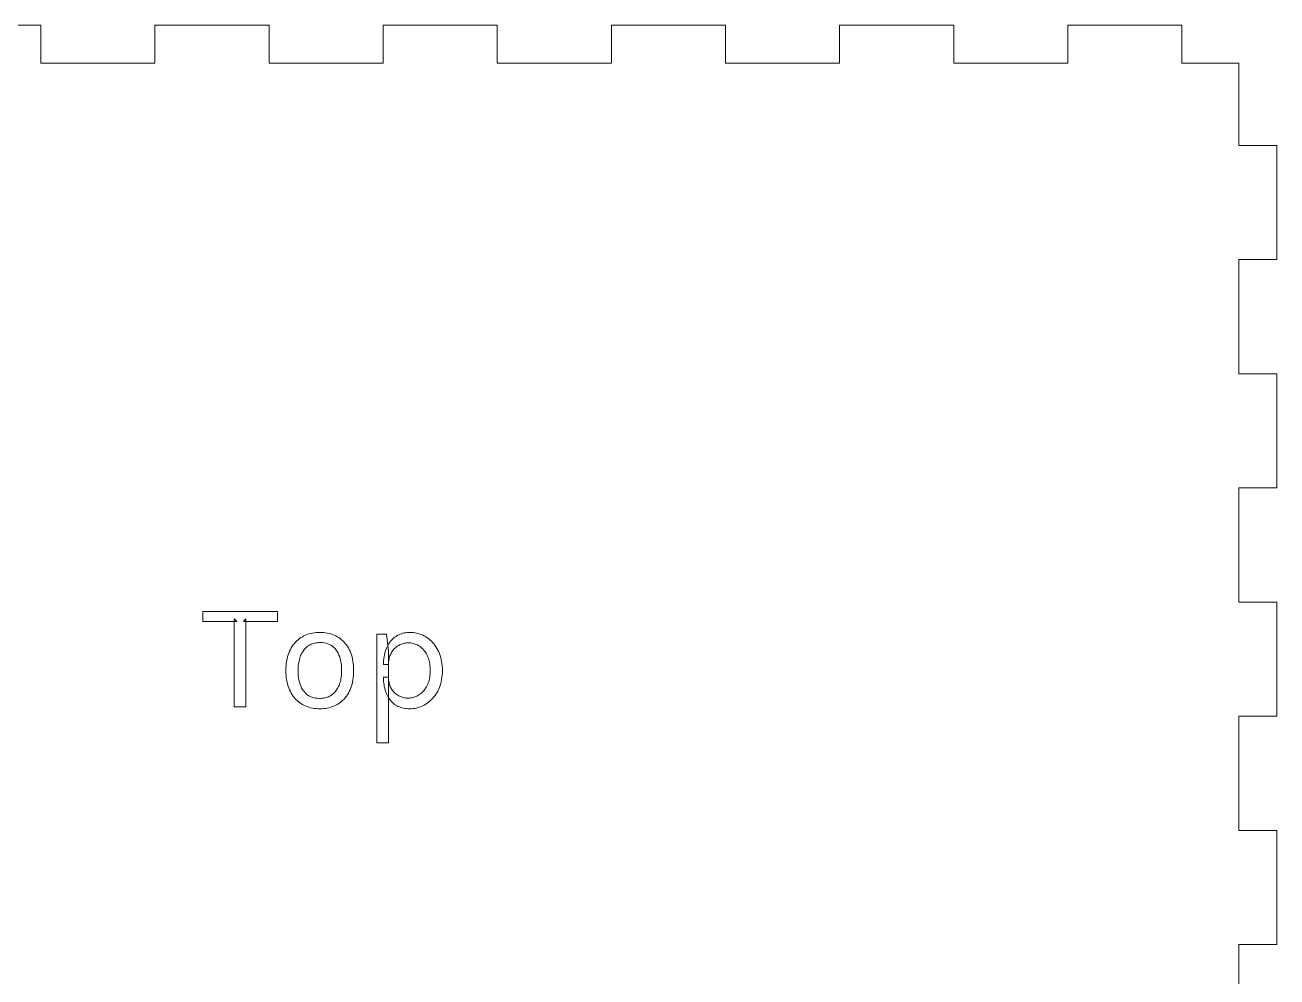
# Model space of a CAD drawing. Extents: x 0 to 303, y 0 to 256.
# Drawn here: x 204.2 to 303, y 127.9 to 203 of the extents above; entities that cross this region are included whole.
import ezdxf

# ---------------------------------------------------------------- set-up
doc = ezdxf.new("R2010")
doc.units = 0
doc.layers.get('0').update_dxf_attribs({"lineweight": 0})

msp = doc.modelspace()

# ---------------------------------------------------------------- linework, layer by layer
for p, q in [((205.5, 203), (196.5, 203)), ((205.5, 200), (205.5, 203)), ((223.5, 203), (214.5, 203)), ((214.5, 203), (214.5, 200)), ((223.5, 200), (223.5, 203)), ((241.5, 203), (232.5, 203)), ((232.5, 203), (232.5, 200)), ((241.5, 200), (241.5, 203)), ((259.5, 203), (250.5, 203)), ((250.5, 203), (250.5, 200)), ((259.5, 200), (259.5, 203)), ((277.5, 203), (268.5, 203)), ((268.5, 203), (268.5, 200)), ((277.5, 200), (277.5, 203)), ((295.5, 203), (286.5, 203)), ((286.5, 203), (286.5, 200)), ((295.5, 200), (295.5, 203)), ((214.5, 200), (205.5, 200)), ((232.5, 200), (223.5, 200)), ((250.5, 200), (241.5, 200)), ((268.5, 200), (259.5, 200)), ((286.5, 200), (277.5, 200)), ((300, 200), (295.5, 200)), ((300, 193.5), (300, 200)), ((303, 193.5), (300, 193.5)), ((303, 184.5), (303, 193.5)), ((300, 175.5), (300, 184.5)), ((300, 184.5), (303, 184.5)), ((303, 175.5), (300, 175.5)), ((303, 166.5), (303, 175.5)), ((300, 157.5), (300, 166.5)), ((300, 166.5), (303, 166.5)), ((303, 157.5), (300, 157.5)), ((303, 148.5), (303, 157.5)), ((218.283, 155.964), (218.283, 156.768)), ((218.283, 156.768), (224.151, 156.768)), ((220.743, 149.232), (220.743, 156.18)), ((220.743, 156.18), (220.953, 155.964)), ((221.469, 155.964), (221.679, 156.18)), ((221.679, 156.18), (221.679, 149.232)), ((224.151, 156.768), (224.151, 155.964)), ((220.953, 155.964), (218.283, 155.964)), ((220.953, 155.964), (220.953, 155.964)), ((224.151, 155.964), (221.469, 155.964)), ((226.774, 155.026), (226.913, 155.057)), ((226.913, 155.057), (227.056, 155.081)), ((227.056, 155.081), (227.202, 155.098)), ((227.202, 155.098), (227.352, 155.109)), ((227.352, 155.109), (227.505, 155.112)), ((227.505, 155.112), (227.505, 155.112)), ((227.505, 155.112), (227.657, 155.109)), ((227.657, 155.109), (227.806, 155.098)), ((227.806, 155.098), (227.951, 155.081)), ((227.951, 155.081), (228.093, 155.057)), ((228.093, 155.057), (228.232, 155.026)), ((233.95, 155.008), (234.055, 155.04)), ((234.055, 155.04), (234.163, 155.066)), ((234.163, 155.066), (234.272, 155.086)), ((234.272, 155.086), (234.384, 155.1)), ((234.384, 155.1), (234.499, 155.109)), ((234.499, 155.109), (234.615, 155.112)), ((234.615, 155.112), (234.615, 155.112)), ((234.615, 155.112), (234.749, 155.108)), ((234.749, 155.108), (234.88, 155.098)), ((234.88, 155.098), (235.01, 155.08)), ((235.01, 155.08), (235.138, 155.054)), ((235.138, 155.054), (235.264, 155.022)), ((225.326, 154.014), (225.409, 154.131)), ((225.409, 154.131), (225.496, 154.242)), ((225.496, 154.242), (225.589, 154.346)), ((225.589, 154.346), (225.686, 154.444)), ((225.686, 154.444), (225.789, 154.535)), ((225.789, 154.535), (225.897, 154.62)), ((225.897, 154.62), (226.01, 154.698)), ((226.01, 154.698), (226.128, 154.77)), ((226.128, 154.77), (226.25, 154.835)), ((226.25, 154.835), (226.376, 154.893)), ((226.376, 154.893), (226.505, 154.944)), ((226.505, 154.944), (226.638, 154.989)), ((226.657, 154.092), (226.578, 154.041)), ((226.638, 154.989), (226.774, 155.026)), ((226.74, 154.137), (226.657, 154.092)), ((226.826, 154.177), (226.74, 154.137)), ((226.916, 154.212), (226.826, 154.177)), ((227.009, 154.241), (226.916, 154.212)), ((227.106, 154.265), (227.009, 154.241)), ((227.207, 154.284), (227.106, 154.265)), ((227.31, 154.297), (227.207, 154.284)), ((227.418, 154.305), (227.31, 154.297)), ((227.529, 154.308), (227.418, 154.305)), ((227.693, 154.302), (227.529, 154.308)), ((227.529, 154.308), (227.529, 154.308)), ((227.848, 154.284), (227.693, 154.302)), ((227.996, 154.255), (227.848, 154.284)), ((228.135, 154.213), (227.996, 154.255)), ((228.266, 154.16), (228.135, 154.213)), ((228.232, 155.026), (228.367, 154.989)), ((228.388, 154.095), (228.266, 154.16)), ((228.367, 154.989), (228.499, 154.944)), ((228.502, 154.018), (228.388, 154.095)), ((228.499, 154.944), (228.628, 154.893)), ((228.628, 154.893), (228.754, 154.835)), ((228.754, 154.835), (228.876, 154.77)), ((228.876, 154.77), (228.994, 154.698)), ((228.994, 154.698), (229.107, 154.62)), ((229.107, 154.62), (229.215, 154.535)), ((229.215, 154.535), (229.317, 154.444)), ((229.317, 154.444), (229.415, 154.346)), ((229.415, 154.346), (229.507, 154.242)), ((229.507, 154.242), (229.594, 154.131)), ((229.594, 154.131), (229.676, 154.014)), ((231.987, 146.412), (231.987, 154.968)), ((231.987, 154.968), (232.767, 154.968)), ((232.767, 154.968), (232.923, 153.624)), ((232.803, 153.969), (232.86, 154.08)), ((232.86, 154.08), (232.921, 154.185)), ((232.921, 154.185), (232.986, 154.284)), ((232.986, 154.284), (233.055, 154.378)), ((233.055, 154.378), (233.129, 154.466)), ((233.129, 154.466), (233.205, 154.549)), ((233.205, 154.549), (233.286, 154.626)), ((233.286, 154.626), (233.371, 154.698)), ((233.371, 154.698), (233.46, 154.764)), ((233.46, 154.764), (233.553, 154.824)), ((233.553, 154.824), (233.649, 154.879)), ((233.649, 154.879), (233.747, 154.928)), ((233.727, 154.086), (233.656, 154.045)), ((233.799, 154.124), (233.727, 154.086)), ((233.747, 154.928), (233.848, 154.971)), ((233.873, 154.157), (233.799, 154.124)), ((233.848, 154.971), (233.95, 155.008)), ((233.947, 154.187), (233.873, 154.157)), ((234.023, 154.213), (233.947, 154.187)), ((234.099, 154.234), (234.023, 154.213)), ((234.176, 154.252), (234.099, 154.234)), ((234.255, 154.266), (234.176, 154.252)), ((234.334, 154.276), (234.255, 154.266)), ((234.414, 154.282), (234.334, 154.276)), ((234.495, 154.284), (234.414, 154.282)), ((234.589, 154.281), (234.495, 154.284)), ((234.495, 154.284), (234.495, 154.284)), ((234.681, 154.274), (234.589, 154.281)), ((234.772, 154.261), (234.681, 154.274)), ((234.861, 154.243), (234.772, 154.261)), ((234.948, 154.22), (234.861, 154.243)), ((235.034, 154.191), (234.948, 154.22)), ((235.117, 154.158), (235.034, 154.191)), ((235.2, 154.119), (235.117, 154.158)), ((235.28, 154.075), (235.2, 154.119)), ((235.264, 155.022), (235.389, 154.982)), ((235.359, 154.026), (235.28, 154.075)), ((235.389, 154.982), (235.512, 154.936)), ((235.512, 154.936), (235.633, 154.882)), ((235.633, 154.882), (235.752, 154.82)), ((235.752, 154.82), (235.869, 154.752)), ((235.869, 154.752), (235.983, 154.677)), ((235.983, 154.677), (236.093, 154.596)), ((236.093, 154.596), (236.198, 154.508)), ((236.198, 154.508), (236.299, 154.414)), ((236.299, 154.414), (236.395, 154.314)), ((236.395, 154.314), (236.487, 154.208)), ((236.487, 154.208), (236.575, 154.095)), ((236.575, 154.095), (236.658, 153.976)), ((224.916, 153.01), (224.954, 153.172)), ((224.954, 153.172), (225, 153.329)), ((225, 153.329), (225.052, 153.479)), ((225.052, 153.479), (225.111, 153.622)), ((225.111, 153.622), (225.177, 153.759)), ((225.177, 153.759), (225.249, 153.89)), ((225.249, 153.89), (225.326, 154.014)), ((225.918, 153.073), (225.887, 152.965)), ((225.952, 153.178), (225.918, 153.073)), ((225.99, 153.279), (225.952, 153.178)), ((226.032, 153.376), (225.99, 153.279)), ((226.078, 153.468), (226.032, 153.376)), ((226.127, 153.555), (226.078, 153.468)), ((226.181, 153.639), (226.127, 153.555)), ((226.238, 153.717), (226.181, 153.639)), ((226.298, 153.791), (226.238, 153.717)), ((226.363, 153.86), (226.298, 153.791)), ((226.431, 153.925), (226.363, 153.86)), ((226.502, 153.985), (226.431, 153.925)), ((226.578, 154.041), (226.502, 153.985)), ((228.608, 153.93), (228.502, 154.018)), ((228.706, 153.829), (228.608, 153.93)), ((228.795, 153.717), (228.706, 153.829)), ((228.876, 153.594), (228.795, 153.717)), ((228.948, 153.463), (228.876, 153.594)), ((229.012, 153.323), (228.948, 153.463)), ((229.068, 153.175), (229.012, 153.323)), ((229.114, 153.017), (229.068, 153.175)), ((229.676, 154.014), (229.752, 153.89)), ((229.752, 153.89), (229.824, 153.759)), ((229.824, 153.759), (229.89, 153.622)), ((229.89, 153.622), (229.948, 153.479)), ((229.948, 153.479), (230, 153.329)), ((230, 153.329), (230.045, 153.172)), ((230.045, 153.172), (230.083, 153.01)), ((232.552, 153.044), (232.571, 153.192)), ((232.571, 153.192), (232.596, 153.335)), ((232.596, 153.335), (232.626, 153.473)), ((232.626, 153.473), (232.662, 153.605)), ((232.662, 153.605), (232.704, 153.732)), ((232.704, 153.732), (232.751, 153.853)), ((232.751, 153.853), (232.803, 153.969)), ((232.923, 153.624), (232.923, 146.412)), ((232.978, 153.082), (232.959, 152.986)), ((233.003, 153.174), (232.978, 153.082)), ((233.032, 153.262), (233.003, 153.174)), ((233.065, 153.348), (233.032, 153.262)), ((233.103, 153.429), (233.065, 153.348)), ((233.145, 153.507), (233.103, 153.429)), ((233.191, 153.581), (233.145, 153.507)), ((233.239, 153.652), (233.191, 153.581)), ((233.291, 153.719), (233.239, 153.652)), ((233.345, 153.783), (233.291, 153.719)), ((233.401, 153.842), (233.345, 153.783)), ((233.461, 153.898), (233.401, 153.842)), ((233.523, 153.951), (233.461, 153.898)), ((233.589, 153.999), (233.523, 153.951)), ((233.656, 154.045), (233.589, 153.999)), ((235.435, 153.972), (235.359, 154.026)), ((235.509, 153.914), (235.435, 153.972)), ((235.579, 153.851), (235.509, 153.914)), ((235.646, 153.783), (235.579, 153.851)), ((235.709, 153.711), (235.646, 153.783)), ((235.77, 153.634), (235.709, 153.711)), ((235.827, 153.553), (235.77, 153.634)), ((235.881, 153.467), (235.827, 153.553)), ((235.932, 153.377), (235.881, 153.467)), ((235.98, 153.282), (235.932, 153.377)), ((236.024, 153.183), (235.98, 153.282)), ((236.063, 153.08), (236.024, 153.183)), ((236.098, 152.973), (236.063, 153.08)), ((236.658, 153.976), (236.737, 153.851)), ((236.737, 153.851), (236.811, 153.72)), ((236.811, 153.72), (236.879, 153.583)), ((236.879, 153.583), (236.941, 153.441)), ((236.941, 153.441), (236.995, 153.293)), ((236.995, 153.293), (237.041, 153.14)), ((237.041, 153.14), (237.081, 152.982)), ((224.829, 152.1), (224.832, 152.295)), ((224.832, 151.906), (224.829, 152.1)), ((224.829, 152.1), (224.829, 152.1)), ((224.832, 152.295), (224.843, 152.483)), ((224.843, 152.483), (224.86, 152.665)), ((224.86, 152.665), (224.885, 152.841)), ((224.885, 152.841), (224.916, 153.01)), ((225.791, 152.235), (225.789, 152.1)), ((225.789, 152.1), (225.789, 152.1)), ((225.789, 152.1), (225.793, 151.901)), ((225.797, 152.366), (225.791, 152.235)), ((225.807, 152.493), (225.797, 152.366)), ((225.821, 152.617), (225.807, 152.493)), ((225.839, 152.737), (225.821, 152.617)), ((225.861, 152.853), (225.839, 152.737)), ((225.887, 152.965), (225.861, 152.853)), ((229.153, 152.851), (229.114, 153.017)), ((229.183, 152.676), (229.153, 152.851)), ((229.204, 152.493), (229.183, 152.676)), ((229.217, 152.301), (229.204, 152.493)), ((229.221, 152.1), (229.217, 152.301)), ((229.219, 151.966), (229.221, 152.1)), ((229.221, 152.1), (229.221, 152.1)), ((230.083, 153.01), (230.114, 152.841)), ((230.114, 152.841), (230.138, 152.665)), ((230.138, 152.665), (230.155, 152.483)), ((230.155, 152.483), (230.166, 152.295)), ((230.166, 152.295), (230.169, 152.1)), ((230.169, 152.1), (230.166, 151.906)), ((230.169, 152.1), (230.169, 152.1)), ((232.527, 152.568), (232.53, 152.732)), ((232.923, 152.568), (232.527, 152.568)), ((232.53, 152.732), (232.538, 152.891)), ((232.538, 152.891), (232.552, 153.044)), ((232.925, 152.678), (232.923, 152.568)), ((232.923, 152.568), (232.923, 152.568)), ((232.932, 152.784), (232.925, 152.678)), ((232.943, 152.887), (232.932, 152.784)), ((232.959, 152.986), (232.943, 152.887)), ((236.128, 152.862), (236.098, 152.973)), ((236.153, 152.746), (236.128, 152.862)), ((236.174, 152.628), (236.153, 152.746)), ((236.19, 152.505), (236.174, 152.628)), ((236.202, 152.378), (236.19, 152.505)), ((236.209, 152.247), (236.202, 152.378)), ((236.208, 151.971), (236.211, 152.112)), ((236.211, 152.112), (236.209, 152.247)), ((236.211, 152.112), (236.211, 152.112)), ((237.081, 152.982), (237.113, 152.819)), ((237.113, 152.819), (237.139, 152.65)), ((237.139, 152.65), (237.157, 152.476)), ((237.157, 152.476), (237.167, 152.297)), ((237.167, 152.297), (237.171, 152.112)), ((237.171, 152.112), (237.167, 151.925)), ((237.171, 152.112), (237.171, 152.112)), ((224.843, 151.719), (224.832, 151.906)), ((224.86, 151.538), (224.843, 151.719)), ((224.885, 151.363), (224.86, 151.538)), ((224.916, 151.194), (224.885, 151.363)), ((224.954, 151.032), (224.916, 151.194)), ((225.793, 151.901), (225.806, 151.711)), ((225.806, 151.711), (225.828, 151.53)), ((225.828, 151.53), (225.858, 151.356)), ((225.858, 151.356), (225.896, 151.192)), ((225.896, 151.192), (225.943, 151.035)), ((229.058, 151.03), (229.092, 151.134)), ((229.092, 151.134), (229.123, 151.242)), ((229.123, 151.242), (229.149, 151.353)), ((229.149, 151.353), (229.171, 151.469)), ((229.171, 151.469), (229.189, 151.587)), ((229.189, 151.587), (229.203, 151.71)), ((229.203, 151.71), (229.213, 151.836)), ((229.213, 151.836), (229.219, 151.966)), ((230.083, 151.194), (230.045, 151.032)), ((230.114, 151.363), (230.083, 151.194)), ((230.138, 151.538), (230.114, 151.363)), ((230.155, 151.719), (230.138, 151.538)), ((230.166, 151.906), (230.155, 151.719)), ((232.53, 151.415), (232.527, 151.572)), ((232.527, 151.572), (232.527, 151.572)), ((232.527, 151.572), (232.923, 151.572)), ((232.537, 151.263), (232.53, 151.415)), ((232.55, 151.115), (232.537, 151.263)), ((232.567, 150.972), (232.55, 151.115)), ((232.923, 151.572), (232.925, 151.467)), ((232.925, 151.467), (232.932, 151.365)), ((232.932, 151.365), (232.943, 151.267)), ((232.943, 151.267), (232.959, 151.172)), ((232.959, 151.172), (232.978, 151.08)), ((236.007, 151.011), (236.05, 151.116)), ((236.05, 151.116), (236.088, 151.224)), ((236.088, 151.224), (236.12, 151.337)), ((236.12, 151.337), (236.148, 151.455)), ((236.148, 151.455), (236.171, 151.577)), ((236.171, 151.577), (236.188, 151.704)), ((236.188, 151.704), (236.201, 151.836)), ((236.201, 151.836), (236.208, 151.971)), ((237.08, 151.232), (237.04, 151.072)), ((237.113, 151.397), (237.08, 151.232)), ((237.138, 151.567), (237.113, 151.397)), ((237.156, 151.744), (237.138, 151.567)), ((237.167, 151.925), (237.156, 151.744)), ((225, 150.875), (224.954, 151.032)), ((225.052, 150.725), (225, 150.875)), ((225.111, 150.582), (225.052, 150.725)), ((225.177, 150.444), (225.111, 150.582)), ((225.249, 150.313), (225.177, 150.444)), ((225.326, 150.188), (225.249, 150.313)), ((225.409, 150.071), (225.326, 150.188)), ((225.943, 151.035), (225.999, 150.888)), ((225.999, 150.888), (226.064, 150.748)), ((226.064, 150.748), (226.136, 150.617)), ((226.136, 150.617), (226.218, 150.495)), ((226.218, 150.495), (226.308, 150.383)), ((226.308, 150.383), (226.406, 150.282)), ((226.406, 150.282), (226.512, 150.194)), ((226.512, 150.194), (226.626, 150.117)), ((226.626, 150.117), (226.748, 150.052)), ((228.266, 150.075), (228.349, 150.12)), ((228.349, 150.12), (228.429, 150.171)), ((228.429, 150.171), (228.505, 150.227)), ((228.505, 150.227), (228.577, 150.287)), ((228.577, 150.287), (228.646, 150.351)), ((228.646, 150.351), (228.711, 150.421)), ((228.711, 150.421), (228.772, 150.494)), ((228.772, 150.494), (228.829, 150.572)), ((228.829, 150.572), (228.882, 150.655)), ((228.882, 150.655), (228.932, 150.742)), ((228.932, 150.742), (228.978, 150.834)), ((228.978, 150.834), (229.02, 150.93)), ((229.02, 150.93), (229.058, 151.03)), ((229.676, 150.188), (229.594, 150.071)), ((229.752, 150.313), (229.676, 150.188)), ((229.824, 150.444), (229.752, 150.313)), ((229.89, 150.582), (229.824, 150.444)), ((229.948, 150.725), (229.89, 150.582)), ((230, 150.875), (229.948, 150.725)), ((230.045, 151.032), (230, 150.875)), ((232.59, 150.835), (232.567, 150.972)), ((232.618, 150.702), (232.59, 150.835)), ((232.65, 150.574), (232.618, 150.702)), ((232.688, 150.451), (232.65, 150.574)), ((232.731, 150.332), (232.688, 150.451)), ((232.779, 150.219), (232.731, 150.332)), ((232.832, 150.111), (232.779, 150.219)), ((232.888, 150.008), (232.832, 150.111)), ((232.978, 151.08), (233.003, 150.992)), ((233.003, 150.992), (233.032, 150.907)), ((233.032, 150.907), (233.065, 150.825)), ((233.065, 150.825), (233.103, 150.747)), ((233.103, 150.747), (233.145, 150.672)), ((233.145, 150.672), (233.191, 150.601)), ((233.191, 150.601), (233.239, 150.533)), ((233.239, 150.533), (233.29, 150.468)), ((233.29, 150.468), (233.344, 150.408)), ((233.344, 150.408), (233.401, 150.35)), ((233.401, 150.35), (233.46, 150.297)), ((233.46, 150.297), (233.522, 150.246)), ((233.522, 150.246), (233.587, 150.2)), ((233.587, 150.2), (233.654, 150.157)), ((233.654, 150.157), (233.724, 150.117)), ((233.724, 150.117), (233.796, 150.081)), ((235.151, 150.087), (235.231, 150.13)), ((235.231, 150.13), (235.311, 150.177)), ((235.311, 150.177), (235.389, 150.229)), ((235.389, 150.229), (235.464, 150.286)), ((235.464, 150.286), (235.536, 150.348)), ((235.536, 150.348), (235.605, 150.414)), ((235.605, 150.414), (235.671, 150.485)), ((235.671, 150.485), (235.734, 150.561)), ((235.734, 150.561), (235.795, 150.642)), ((235.795, 150.642), (235.852, 150.727)), ((235.852, 150.727), (235.907, 150.817)), ((235.907, 150.817), (235.959, 150.912)), ((235.959, 150.912), (236.007, 151.011)), ((236.57, 150.108), (236.482, 149.994)), ((236.654, 150.228), (236.57, 150.108)), ((236.733, 150.354), (236.654, 150.228)), ((236.808, 150.486), (236.733, 150.354)), ((236.877, 150.624), (236.808, 150.486)), ((236.939, 150.768), (236.877, 150.624)), ((236.993, 150.917), (236.939, 150.768)), ((237.04, 151.072), (236.993, 150.917)), ((221.679, 149.232), (220.743, 149.232)), ((225.496, 149.959), (225.409, 150.071)), ((225.589, 149.855), (225.496, 149.959)), ((225.686, 149.756), (225.589, 149.855)), ((225.789, 149.665), (225.686, 149.756)), ((225.897, 149.58), (225.789, 149.665)), ((226.01, 149.502), (225.897, 149.58)), ((226.128, 149.43), (226.01, 149.502)), ((226.25, 149.365), (226.128, 149.43)), ((226.376, 149.307), (226.25, 149.365)), ((226.505, 149.256), (226.376, 149.307)), ((226.638, 149.211), (226.505, 149.256)), ((226.774, 149.173), (226.638, 149.211)), ((226.748, 150.052), (226.879, 149.999)), ((226.913, 149.143), (226.774, 149.173)), ((226.879, 149.999), (227.017, 149.957)), ((227.056, 149.119), (226.913, 149.143)), ((227.017, 149.957), (227.164, 149.928)), ((227.202, 149.102), (227.056, 149.119)), ((227.164, 149.928), (227.318, 149.91)), ((227.318, 149.91), (227.481, 149.904)), ((227.481, 149.904), (227.591, 149.907)), ((227.481, 149.904), (227.481, 149.904)), ((227.481, 149.904), (227.481, 149.904)), ((227.591, 149.907), (227.697, 149.915)), ((227.697, 149.915), (227.801, 149.928)), ((227.801, 149.928), (227.901, 149.947)), ((227.951, 149.119), (227.806, 149.102)), ((227.901, 149.947), (227.997, 149.971)), ((228.093, 149.143), (227.951, 149.119)), ((227.997, 149.971), (228.09, 150)), ((228.09, 150), (228.18, 150.035)), ((228.232, 149.173), (228.093, 149.143)), ((228.18, 150.035), (228.266, 150.075)), ((228.367, 149.211), (228.232, 149.173)), ((228.499, 149.256), (228.367, 149.211)), ((228.628, 149.307), (228.499, 149.256)), ((228.754, 149.365), (228.628, 149.307)), ((228.876, 149.43), (228.754, 149.365)), ((228.994, 149.502), (228.876, 149.43)), ((229.107, 149.58), (228.994, 149.502)), ((229.215, 149.665), (229.107, 149.58)), ((229.317, 149.756), (229.215, 149.665)), ((229.415, 149.855), (229.317, 149.756)), ((229.507, 149.959), (229.415, 149.855)), ((229.594, 150.071), (229.507, 149.959)), ((232.949, 149.91), (232.888, 150.008)), ((233.015, 149.818), (232.949, 149.91)), ((233.084, 149.731), (233.015, 149.818)), ((233.158, 149.649), (233.084, 149.731)), ((233.236, 149.573), (233.158, 149.649)), ((233.319, 149.502), (233.236, 149.573)), ((233.405, 149.436), (233.319, 149.502)), ((233.496, 149.376), (233.405, 149.436)), ((233.591, 149.321), (233.496, 149.376)), ((233.689, 149.272), (233.591, 149.321)), ((233.79, 149.229), (233.689, 149.272)), ((233.894, 149.192), (233.79, 149.229)), ((233.796, 150.081), (233.869, 150.049)), ((233.869, 150.049), (233.942, 150.021)), ((234.002, 149.16), (233.894, 149.192)), ((233.942, 150.021), (234.017, 149.996)), ((234.113, 149.134), (234.002, 149.16)), ((234.017, 149.996), (234.092, 149.975)), ((234.092, 149.975), (234.169, 149.958)), ((234.228, 149.114), (234.113, 149.134)), ((234.169, 149.958), (234.246, 149.945)), ((234.346, 149.1), (234.228, 149.114)), ((234.246, 149.945), (234.324, 149.936)), ((234.324, 149.936), (234.403, 149.93)), ((234.403, 149.93), (234.483, 149.928)), ((234.483, 149.928), (234.569, 149.93)), ((234.483, 149.928), (234.483, 149.928)), ((234.569, 149.93), (234.654, 149.938)), ((234.654, 149.938), (234.739, 149.95)), ((234.739, 149.95), (234.823, 149.968)), ((234.823, 149.968), (234.906, 149.99)), ((234.99, 149.12), (234.859, 149.102)), ((234.906, 149.99), (234.988, 150.018)), ((234.988, 150.018), (235.07, 150.05)), ((235.119, 149.146), (234.99, 149.12)), ((235.07, 150.05), (235.151, 150.087)), ((235.246, 149.178), (235.119, 149.146)), ((235.372, 149.218), (235.246, 149.178)), ((235.496, 149.264), (235.372, 149.218)), ((235.618, 149.318), (235.496, 149.264)), ((235.738, 149.38), (235.618, 149.318)), ((235.857, 149.448), (235.738, 149.38)), ((235.972, 149.523), (235.857, 149.448)), ((236.083, 149.605), (235.972, 149.523)), ((236.19, 149.693), (236.083, 149.605)), ((236.291, 149.787), (236.19, 149.693)), ((236.389, 149.887), (236.291, 149.787)), ((236.482, 149.994), (236.389, 149.887)), ((227.352, 149.091), (227.202, 149.102)), ((227.505, 149.088), (227.352, 149.091)), ((227.657, 149.091), (227.505, 149.088)), ((227.505, 149.088), (227.505, 149.088)), ((227.505, 149.088), (227.505, 149.088)), ((227.806, 149.102), (227.657, 149.091)), ((234.467, 149.091), (234.346, 149.1)), ((234.591, 149.088), (234.467, 149.091)), ((234.726, 149.092), (234.591, 149.088)), ((234.591, 149.088), (234.591, 149.088)), ((234.591, 149.088), (234.591, 149.088)), ((234.859, 149.102), (234.726, 149.092)), ((300, 139.5), (300, 148.5)), ((300, 148.5), (303, 148.5)), ((232.923, 146.412), (231.987, 146.412)), ((232.923, 146.412), (232.923, 146.412)), ((303, 139.5), (300, 139.5)), ((303, 130.5), (303, 139.5)), ((300, 121.5), (300, 130.5)), ((300, 130.5), (303, 130.5))]:
    msp.add_line(p, q)

doc.saveas('drawing.dxf')
